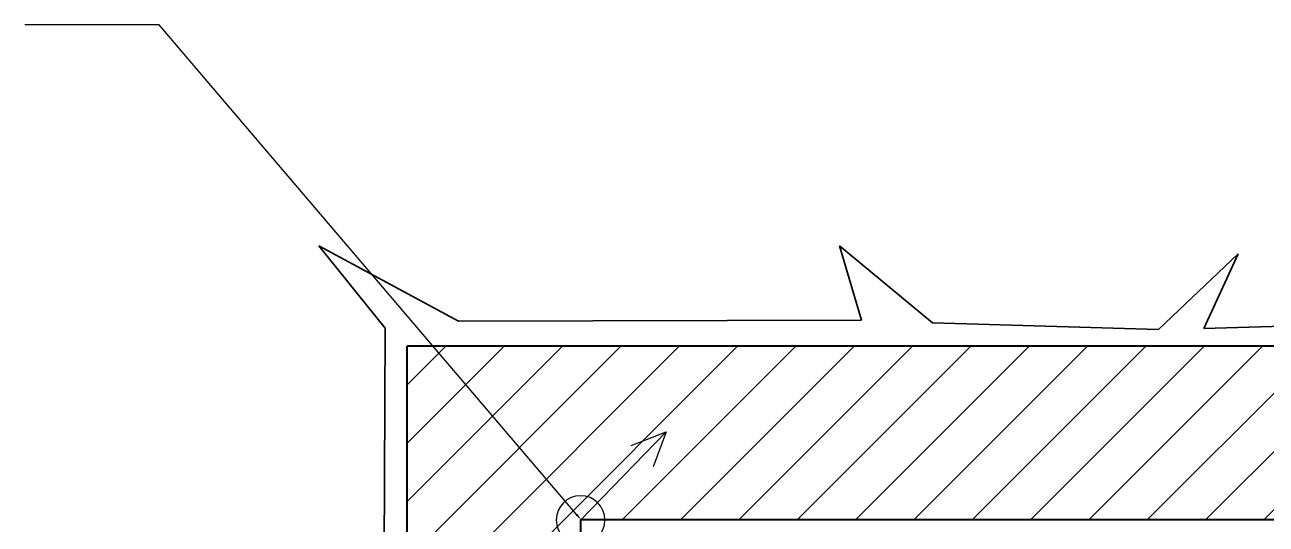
# Model space of a CAD drawing. Header units: millimetres. Extents: x 47631 to 558803, y 29659 to 315570.
# Drawn here: x 487074 to 489940, y 306189 to 307341 of the extents above; entities that cross this region are included whole.
import ezdxf

# ---------------------------------------------------------------- set-up
doc = ezdxf.new("R2010")
doc.units = ezdxf.units.MM

msp = doc.modelspace()

# ---------------------------------------------------------------- linework, layer by layer
at = {"color": 1, "linetype": 'Continuous', "lineweight": -3}
for p, q in [((487383.7, 307341.3), (487073.6, 307341.3)), ((488348.1, 306210.8), (487383.7, 307341.3)), ((491356.8, 306199.5), (488356.8, 306199.3)), ((488356.8, 306199.3), (488356.8, 303609.7))]:
    msp.add_line(p, q, dxfattribs=at)
at = {"color": 253, "linetype": 'Continuous', "lineweight": 35}
for p, q in [((488074.6, 306657.1), (487752.3, 306831.3)), ((487752.3, 306831.3), (487905.9, 306640.9)), ((489169.2, 306653.8), (488954.5, 306831.4)), ((488954.5, 306831.4), (489005.1, 306660)), ((489875, 306812.9), (489691.5, 306638.5)), ((489795.7, 306640.4), (489875, 306812.9)), ((487905.9, 306640.9), (487902.7, 305985.4)), ((489005.1, 306660), (488074.6, 306657.1)), ((489691.5, 306638.5), (489169.2, 306653.8)), ((490323.4, 306655.9), (489795.7, 306640.4))]:
    msp.add_line(p, q, dxfattribs=at)
at = {"color": 3, "linetype": 'Continuous', "lineweight": 40}
for p, q in [((487956.8, 303499.5), (487956.8, 306599.5)), ((510556.8, 306599.5), (487956.8, 306599.5)), ((488356.8, 306199.3), (488356.8, 303449.7)), ((488356.8, 306199.3), (491356.8, 306199.3))]:
    msp.add_line(p, q, dxfattribs=at)
at = {"color": 8, "linetype": 'Continuous', "lineweight": 5}
for p, q in [((487956.8, 306510.7), (488045.6, 306599.5)), ((487956.8, 306376), (488180.3, 306599.5)), ((487956.8, 306241.3), (488315, 306599.5)), ((487956.8, 306106.6), (488449.7, 306599.5)), ((487956.8, 305971.9), (488584.4, 306599.5)), ((487956.8, 305837.2), (488719.1, 306599.5)), ((488453.6, 306199.3), (488853.8, 306599.5)), ((488588.3, 306199.3), (488988.5, 306599.5)), ((488723.1, 306199.3), (489123.2, 306599.5)), ((488857.8, 306199.3), (489257.9, 306599.5)), ((488992.5, 306199.3), (489392.6, 306599.5)), ((489127.2, 306199.3), (489527.3, 306599.5)), ((489261.9, 306199.3), (489662.1, 306599.5)), ((489396.6, 306199.3), (489796.8, 306599.5)), ((489531.3, 306199.3), (489931.5, 306599.5)), ((489666, 306199.3), (490066.2, 306599.5)), ((489800.7, 306199.3), (490200.9, 306599.5)), ((489935.4, 306199.3), (490335.6, 306599.5))]:
    msp.add_line(p, q, dxfattribs=at)
at = {"color": 1, "linetype": 'Continuous', "lineweight": -3, "ltscale": 10}
for p, q in [((488356.8, 306198.3), (488554.1, 306402.3)), ((488473.7, 306370.3), (488554.1, 306402.3)), ((488554.1, 306402.3), (488524.8, 306320.9))]:
    msp.add_line(p, q, dxfattribs=at)
for start, end in [(0, 180), (0, 180), (180, 0), (180, 0)]:
    msp.add_arc((488356.8, 306198.3), 56.2, start, end, dxfattribs=at)
at = {"color": 1, "linetype": 'Continuous', "lineweight": -3}
msp.add_solid([(488350, 306212.4), (488357.8, 306199.3), (488346.1, 306209.1)], dxfattribs=at)

doc.saveas('drawing.dxf')
